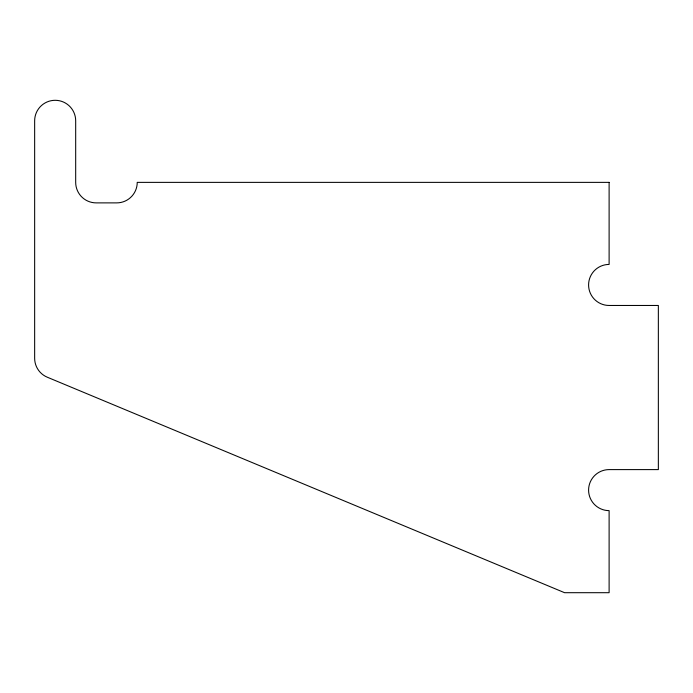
<?xml version="1.0" encoding="UTF-8"?>
<svg xmlns="http://www.w3.org/2000/svg" width="693" height="693" viewBox="0 0 693 693"><rect width="100%" height="100%" fill="white"/><g stroke="black" fill="none" stroke-linecap="round" stroke-linejoin="round"><path stroke-width="1.04" d="M609.112 182.372L137.231 182.372A20.513 20.513 0 0 1 116.719 202.884L96.197 202.884A20.513 20.513 0 0 1 75.684 182.372L75.684 120.816A20.513 20.513 0 0 0 55.163 100.303A20.513 20.513 0 0 0 34.65 120.816L34.65 358.272A20.513 20.513 0 0 0 47.28 377.209L564.578 592.697L609.112 592.697L609.112 510.628A20.513 20.513 0 0 1 588.591 490.116A20.513 20.513 0 0 1 609.112 469.603L658.35 469.603L658.35 305.466L609.112 305.466A20.513 20.513 0 0 1 588.591 284.953A20.513 20.513 0 0 1 609.112 264.431L609.112 182.372"/></g></svg>
